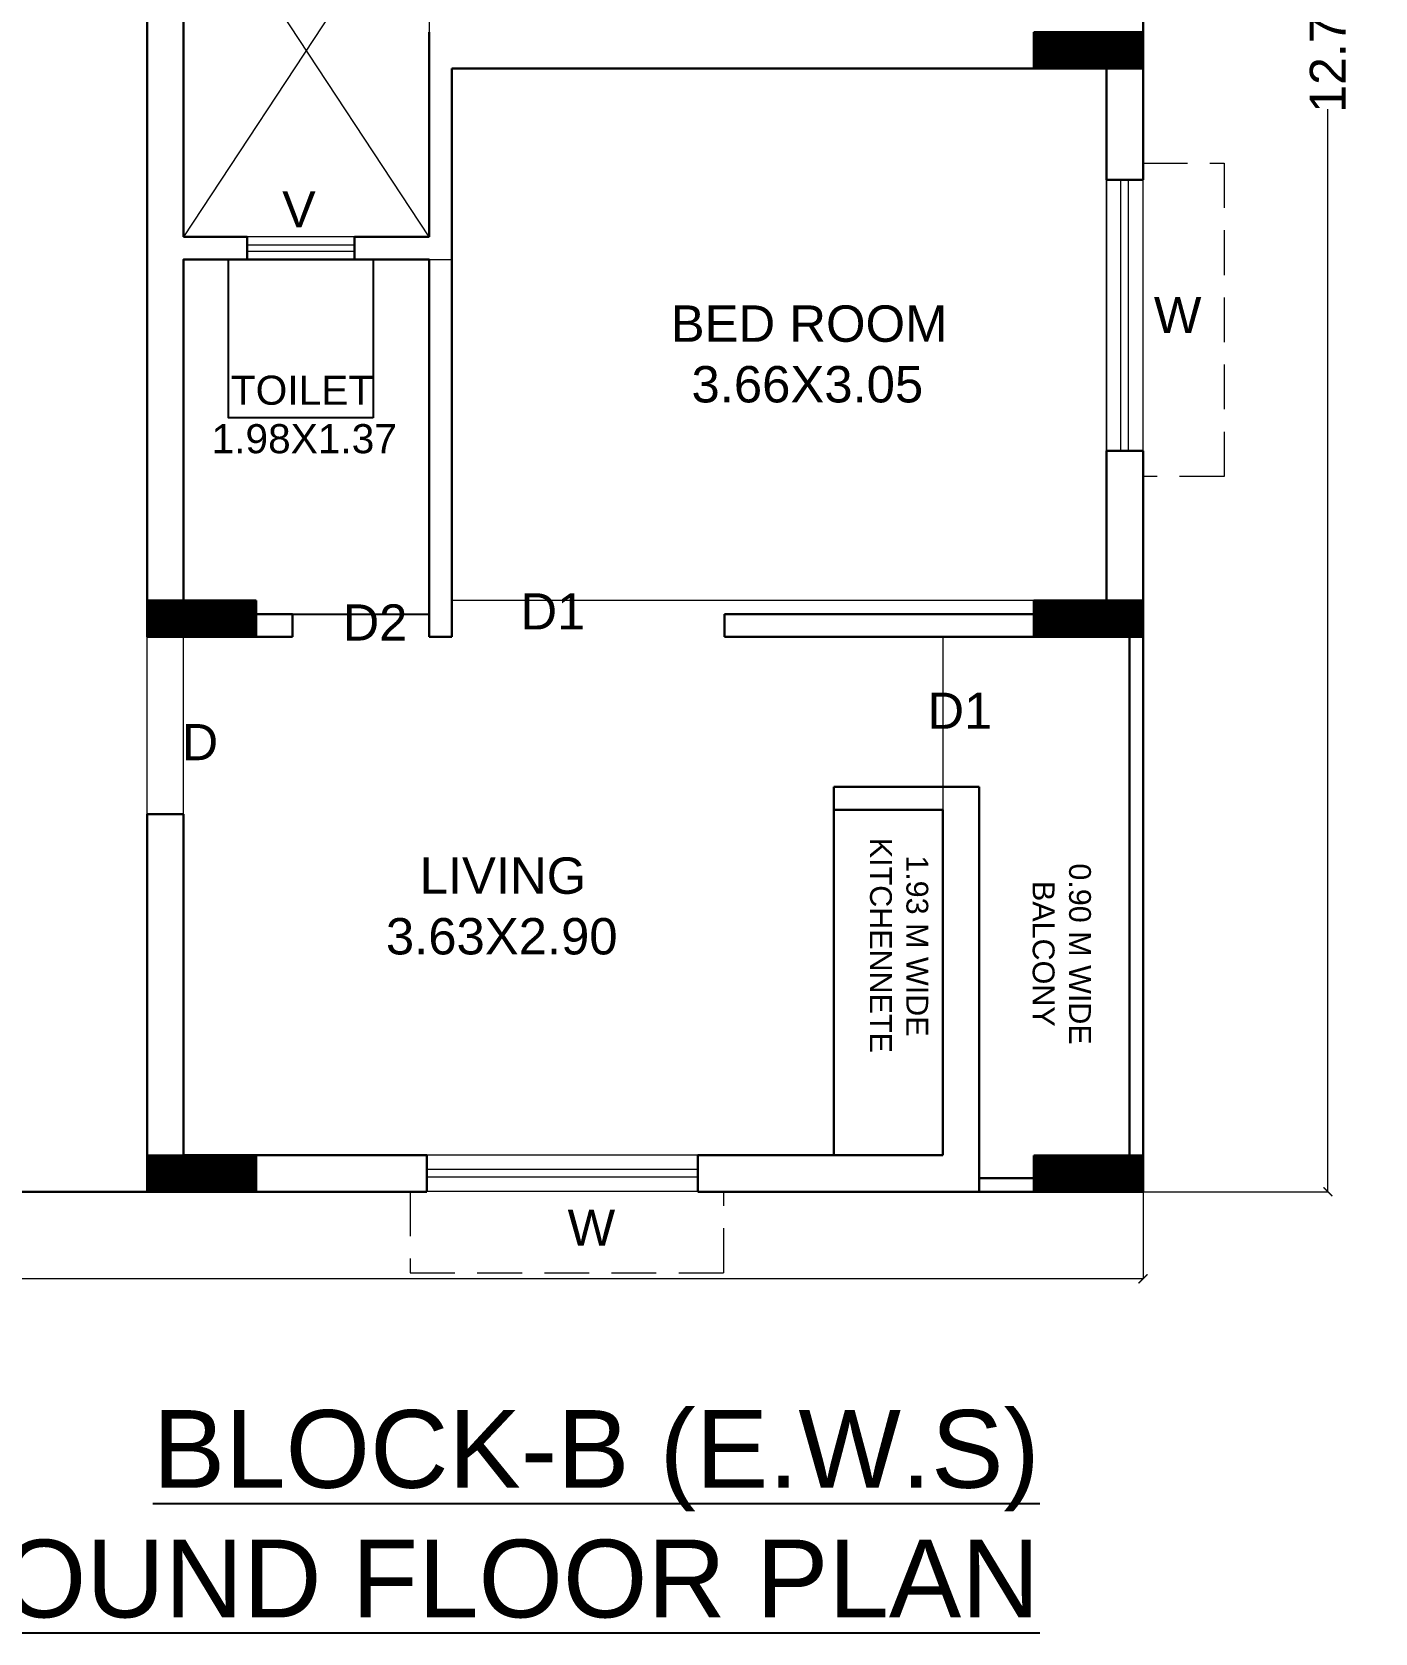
# Model space of a CAD drawing. Header units: metres. Extents: x 0 to 63445, y 32350 to 32804.
# Drawn here: x 63260.1 to 63267.6, y 32785.7 to 32794.64 of the extents above; entities that cross this region are included whole.
import ezdxf

# ---------------------------------------------------------------- set-up
doc = ezdxf.new("R2010")
doc.units = ezdxf.units.M
doc.header["$MEASUREMENT"] = 0
doc.header["$PDMODE"] = 34
doc.header["$PDSIZE"] = -10
for name, pattern in [('CONTINULUS', [0]), ('DASHED', [0.75, 0.5, -0.25]), ('DASHED2', [0.375, 0.25, -0.125])]:
    doc.linetypes.add(name, pattern=pattern)
doc.layers.get('0').update_dxf_attribs({"lineweight": 25})
doc.layers.add('BLK_2_FLR_0_BATH', color=3, linetype='Continuous', plot=False)
doc.layers.add('BLK_2_FLR_0_WATER_CLOSET', color=2, linetype='Continuous', plot=False)
for name, color, linetype, lineweight in [('BLK_2_FLR_0_BLT_UP_AREA_DEDUCT', 41, 'Continuous', 9), ('BLK_2_FLR_0_CARPET_AREA', 1, 'DASHED', 9), ('BLK_2_FLR_0_UNITFA', 7, 'Continuous', 0), ('COLUMN', 1, 'Continuous', 30), ('DIM', 56, 'Continuous', 20), ('hatch', 251, 'Continuous', 20), ('STEPS', 114, 'Continuous', 20), ('TEXT-2', 65, 'Continuous', 18), ('wall', 7, 'Continuous', 30), ('window', 154, 'Continuous', 9)]:
    doc.layers.add(name, color=color, linetype=linetype, lineweight=lineweight)
doc.layers.add('text', color=65, linetype='Continuous')
doc.styles.add('AutoDCRFont', font='arial.ttf')
doc.styles.get("Standard").update_dxf_attribs({"font": 'arial.ttf', "height": 0.4})
doc.styles.add('TNR', font='times.ttf', dxfattribs={"height": 0.5})
doc.dimstyles.new('ARCHANA', dxfattribs={"dimscale": 0, "dimtxt": 0.5, "dimasz": 0.5, "dimexe": 0, "dimexo": 0, "dimgap": 0, "dimtad": 0, "dimzin": 0, "dimdsep": 46, "dimtxsty": 'TNR', "dimblk": 'ARCHTICK', "dimcen": 0.09, "dimclrd": 36, "dimclre": 36, "dimclrt": 7, "dimadec": 0, "dimazin": 0, "dimtfac": 1, "dimtofl": 0, "dimtmove": 0, "dimatfit": 3, "dimldrblk": 'ARCHTICK', "dimfxl": 1, "dimfrac": 2, "dimtolj": 1, "dimtzin": 0, "dimlwd": -1, "dimlwe": -1, "dimarcsym": 0})

# ---------------------------------------------------------------- blocks, each defined once
blk = doc.blocks.new('A$C7D115503')
at = {"layer": 'COLUMN', "ltscale": 3}
h = blk.add_hatch(dxfattribs=at)
h.set_pattern_fill('ANSI31', color=256, style=0)
h.paths.add_polyline_path([(-14.36, -11.59), (-6.36, -11.59), (-6.36, 12.41), (-14.36, 12.41)])
at = {"layer": 'COLUMN', "ltscale": 0.05}
for p, q in [((-14.36, 12.41), (-6.36, 12.41)), ((-14.36, 12.41), (-14.36, -11.59)), ((-6.36, 12.41), (-6.36, -11.59)), ((-6.36, -11.59), (-14.36, -11.59))]:
    blk.add_line(p, q, dxfattribs=at)
blk = doc.blocks.new('_ArchTick')
at = {"color": 0, "linetype": 'ByBlock', "const_width": 0.15}
blk.add_lwpolyline([(-0.5, -0.5), (0.5, 0.5)], dxfattribs=at)
blk = doc.blocks.new('*D492')
at = {"layer": 'Defpoints', "color": 0, "ltscale": 3, "transparency": 16777216}
for p in [(0.8318, 32800.9139), (63266.3084, 32800.9139), (0, 32788.1627)]:
    blk.add_point(p, dxfattribs=at)
at = {"layer": 'DIM', "ltscale": 3, "transparency": 16777216}
for p, q in [((5.8318, 32800.9139), (0.8318, 32800.9139)), ((0.8318, 32800.9139), (0.8318, 32794.9328)), ((0.8318, 32788.1627), (0.8318, 32794.1437)), ((0, 32788.1627), (0.8318, 32788.1627))]:
    blk.add_line(p, q, dxfattribs=at)
at = {"layer": 'DIM', "ltscale": 3, "transparency": 16777216, "xscale": 0.05, "yscale": 0.05, "zscale": 0.05}
for p, rotation in [((0.8318, 32800.9139), 90), ((0.8318, 32788.1627), 270)]:
    blk.add_blockref('_ArchTick', p, dxfattribs=dict(at, rotation=rotation))
at = {"layer": 'DIM', "color": 7, "ltscale": 3, "transparency": 16777216, "insert": (0.8318, 32794.5383), "char_height": 0.4, "attachment_point": 5, "rotation": 90}
blk.add_mtext('\\A1;{\\H0.6x;12.75}', dxfattribs=at)
blk = doc.blocks.new('*D493')
at = {"layer": 'Defpoints', "color": 0, "ltscale": 3, "transparency": 16777216}
for p in [(63249.4132, 32788.1627), (63266.3084, 32788.1627), (63266.3084, 32787.6761)]:
    blk.add_point(p, dxfattribs=at)
at = {"layer": 'DIM', "ltscale": 3, "transparency": 16777216}
for p, q in [((63249.4132, 32788.1627), (63249.4132, 32787.6761)), ((63266.3084, 32788.1627), (63266.3084, 32787.6761)), ((63249.4132, 32787.6761), (63257.4512, 32787.6761)), ((63266.3084, 32787.6761), (63258.2704, 32787.6761))]:
    blk.add_line(p, q, dxfattribs=at)
at = {"layer": 'DIM', "ltscale": 3, "transparency": 16777216, "xscale": 0.05, "yscale": 0.05, "zscale": 0.05, "rotation": 180}
blk.add_blockref('_ArchTick', (63249.4132, 32787.6761), dxfattribs=at)
at = {"layer": 'DIM', "ltscale": 3, "transparency": 16777216, "xscale": 0.05, "yscale": 0.05, "zscale": 0.05}
blk.add_blockref('_ArchTick', (63266.3084, 32787.6761), dxfattribs=at)
at = {"layer": 'DIM', "color": 7, "ltscale": 3, "transparency": 16777216, "insert": (63257.8608, 32787.6761), "char_height": 0.4, "attachment_point": 5}
blk.add_mtext('\\A1;{\\H0.625x;16.90}', dxfattribs=at)
blk = doc.blocks.new('*D494')
at = {"layer": 'Defpoints', "color": 0, "ltscale": 3, "transparency": 16777216}
for p in [(63266.3084, 32800.9139), (63266.3084, 32788.1627), (63267.3416, 32788.1627)]:
    blk.add_point(p, dxfattribs=at)
at = {"layer": 'DIM', "ltscale": 3, "transparency": 16777216}
for p, q in [((63266.3084, 32800.9139), (63267.3416, 32800.9139)), ((63267.3416, 32800.9139), (63267.3416, 32794.8671)), ((63267.3416, 32788.1627), (63267.3416, 32794.2095)), ((63266.3084, 32788.1627), (63267.3416, 32788.1627))]:
    blk.add_line(p, q, dxfattribs=at)
at = {"layer": 'DIM', "ltscale": 3, "transparency": 16777216, "xscale": 0.05, "yscale": 0.05, "zscale": 0.05}
for p, rotation in [((63267.3416, 32800.9139), 90), ((63267.3416, 32788.1627), 270)]:
    blk.add_blockref('_ArchTick', p, dxfattribs=dict(at, rotation=rotation))
at = {"layer": 'DIM', "color": 7, "ltscale": 3, "transparency": 16777216, "insert": (63267.3416, 32794.5383), "char_height": 0.4, "attachment_point": 5, "rotation": 90}
blk.add_mtext('\\A1;{\\H0.5x;12.75}', dxfattribs=at)

msp = doc.modelspace()

# ---------------------------------------------------------------- linework, layer by layer
at = {"layer": 'BLK_2_FLR_0_BATH', "color": 3, "ltscale": 0.5}
msp.add_lwpolyline([(63260.9488, 32791.3886), (63262.3204, 32791.3886), (63262.3204, 32793.3698), (63260.9488, 32793.3698)], close=True, dxfattribs=at)
at = {"layer": 'BLK_2_FLR_0_BLT_UP_AREA_DEDUCT', "color": 20}
msp.add_lwpolyline([(63262.3204, 32793.4968), (63260.9488, 32793.4968), (63260.9488, 32795.5797), (63262.3204, 32795.5797)], close=True, dxfattribs=at)
at = {"layer": 'BLK_2_FLR_0_CARPET_AREA', "color": 20, "linetype": 'CONTINULUS', "ltscale": 0.5}
msp.add_lwpolyline([(63262.4474, 32794.4367), (63266.1052, 32794.4367), (63266.1052, 32791.4648), (63262.4474, 32791.4648)], close=True, dxfattribs=at)
at = {"layer": 'BLK_2_FLR_0_UNITFA', "color": 1, "ltscale": 0.5}
msp.add_lwpolyline([(63262.4474, 32794.4367), (63266.1052, 32794.4367), (63266.1052, 32791.4648), (63266.1052, 32791.2616), (63265.1907, 32791.2616), (63265.1907, 32788.3659), (63260.9488, 32788.3659), (63260.9488, 32793.3698), (63262.4474, 32793.3698), (63262.4474, 32794.4367)], dxfattribs=at)
at = {"layer": 'BLK_2_FLR_0_WATER_CLOSET', "color": 3}
msp.add_lwpolyline([(63262.0081, 32792.4849), (63261.1995, 32792.4849), (63261.1995, 32793.3698), (63262.0081, 32793.3698)], close=True, dxfattribs=at)
at = {"layer": 'hatch', "ltscale": 0.05}
for p, q in [((63262.3204, 32793.4968), (63260.9488, 32795.5797)), ((63262.3204, 32795.5797), (63260.9488, 32793.4968))]:
    msp.add_line(p, q, dxfattribs=at)
at = {"layer": 'STEPS'}
msp.add_line((63260.7456, 32790.2709), (63260.7456, 32791.2616), dxfattribs=at)
at = {"layer": 'wall'}
for p, q in [((63260.7456, 32791.2616), (63260.7456, 32797.815)), ((63260.9488, 32795.5797), (63260.9488, 32793.4968)), ((63266.3084, 32793.8146), (63266.3084, 32795.47)), ((63262.3204, 32793.4968), (63262.3204, 32794.6399)), ((63262.4474, 32791.2616), (63262.4474, 32794.4367)), ((63262.4474, 32794.4367), (63266.1052, 32794.4367)), ((63262.4474, 32794.4367), (63266.1052, 32794.4367)), ((63266.1052, 32794.4367), (63266.1052, 32793.8146)), ((63260.9488, 32793.4968), (63261.3035, 32793.4968)), ((63261.9035, 32793.4968), (63262.3204, 32793.4968)), ((63260.9488, 32793.3698), (63261.3035, 32793.3698)), ((63260.9488, 32791.3886), (63260.9488, 32793.3698)), ((63261.9035, 32793.3698), (63262.3204, 32793.3698)), ((63262.3204, 32791.2616), (63262.3204, 32793.3698)), ((63266.1052, 32792.3), (63266.1052, 32791.3886)), ((63266.3084, 32791.2616), (63266.3084, 32792.3)), ((63260.9488, 32791.3886), (63261.5584, 32791.3886)), ((63261.5584, 32791.2616), (63261.5584, 32791.3886)), ((63263.9715, 32791.3886), (63266.1052, 32791.3886)), ((63263.9715, 32791.2616), (63263.9715, 32791.3886)), ((63260.7456, 32791.2616), (63261.5584, 32791.2616)), ((63262.3204, 32791.2616), (63262.4474, 32791.2616)), ((63263.9715, 32791.2616), (63266.3084, 32791.2616)), ((63266.2322, 32791.2616), (63266.2322, 32788.2389)), ((63266.3084, 32791.2616), (63266.3084, 32788.1627)), ((63264.5811, 32790.4233), (63265.3939, 32790.4233)), ((63264.5811, 32790.2963), (63264.5811, 32790.4233)), ((63265.3939, 32790.4233), (63265.3939, 32788.1627)), ((63260.7456, 32790.2709), (63260.9488, 32790.2709)), ((63260.7456, 32788.1627), (63260.7456, 32790.2709)), ((63260.9488, 32788.3659), (63260.9488, 32790.2709)), ((63264.5811, 32790.2963), (63265.1907, 32790.2963)), ((63264.5811, 32790.2963), (63264.5811, 32788.3659)), ((63265.1907, 32790.2963), (63265.1907, 32788.3659)), ((63260.9488, 32788.3659), (63262.3079, 32788.3659)), ((63263.8225, 32788.3659), (63265.1907, 32788.3659)), ((63266.2322, 32788.2389), (63265.3939, 32788.2389)), ((63262.3079, 32788.1627), (63260.7456, 32788.1627)), ((63265.3939, 32788.1627), (63263.8225, 32788.1627)), ((63266.3084, 32788.1627), (63265.3939, 32788.1627))]:
    msp.add_line(p, q, dxfattribs=at)
at = {"layer": 'wall', "ltscale": 3}
for p, q in [((63266.1052, 32793.8146), (63266.3084, 32793.8146)), ((63261.9035, 32793.3698), (63261.9035, 32793.4968)), ((63266.1052, 32792.3), (63266.3084, 32792.3)), ((63262.3079, 32788.3659), (63262.3079, 32788.1627)), ((63263.8225, 32788.3659), (63263.8225, 32788.1627))]:
    msp.add_line(p, q, dxfattribs=at)
at = {"layer": 'wall', "ltscale": 0.5}
for p, q in [((63261.3035, 32793.4968), (63261.3035, 32793.3698)), ((63259.0655, 32788.1627), (63260.7456, 32788.1627))]:
    msp.add_line(p, q, dxfattribs=at)
at = {"layer": 'window'}
for p, q in [((63266.1052, 32792.3), (63266.1052, 32793.8146)), ((63266.1846, 32792.3), (63266.1846, 32793.8146)), ((63266.2277, 32792.3), (63266.2277, 32793.8146)), ((63266.3084, 32792.3), (63266.3084, 32793.8146)), ((63261.3041, 32793.3698), (63261.3035, 32793.3698)), ((63263.8225, 32788.3659), (63262.3079, 32788.3659)), ((63263.8225, 32788.2864), (63262.3079, 32788.2864)), ((63263.8225, 32788.2434), (63262.3079, 32788.2434)), ((63263.8225, 32788.1639), (63262.3079, 32788.1639))]:
    msp.add_line(p, q, dxfattribs=at)
at = {"layer": 'window', "ltscale": 0.5}
for p, q in [((63261.9035, 32793.4968), (63261.3041, 32793.4968)), ((63261.9035, 32793.4968), (63261.9041, 32793.4968)), ((63261.9041, 32793.4968), (63261.9035, 32793.4968)), ((63261.9035, 32793.4501), (63261.3041, 32793.4501)), ((63261.3041, 32793.4166), (63261.9035, 32793.4166)), ((63261.3041, 32793.3698), (63261.9035, 32793.3698)), ((63261.9041, 32793.3698), (63261.9035, 32793.3698)), ((63261.9035, 32793.3698), (63261.9041, 32793.3698))]:
    msp.add_line(p, q, dxfattribs=at)
at = {"layer": 'window', "color": 8, "linetype": 'DASHED2'}
for points in [[(63266.3071, 32793.9077), (63266.7615, 32793.9077), (63266.7615, 32792.1565), (63266.3071, 32792.1565)], [(63262.2148, 32788.1639), (63262.2148, 32787.7096), (63263.966, 32787.7096), (63263.966, 32788.1639)]]:
    msp.add_lwpolyline(points, dxfattribs=at)

# ---------------------------------------------------------------- block references
at = {"layer": 'COLUMN', "ltscale": 0.05, "xscale": -0.025400733691282, "yscale": 0.025400733691282, "zscale": 0.025400733691282, "rotation": 90}
for p in [(63266.0141, 32794.275), (63261.0609, 32791.1), (63266.0141, 32791.1), (63261.0609, 32788.0011), (63266.0141, 32788.0011)]:
    msp.add_blockref('A$C7D115503', p, dxfattribs=at)

# ---------------------------------------------------------------- texts
at = {"layer": 'text'}
for s, insert, char_height, width, attachment_point in [('\\pi1.76315;BED ROOM\\P\\pi1.87931;3.66X3.05', (63261.907, 32792.5681), 0.203206, 5.029694, 7), ('\\pi1.61933;TOILET\\P\\pi1.51165;1.98X1.37', (63259.5938, 32792.2849), 0.162565, 4.023756, 7), ('D2', (63262.1989, 32791.2411), 0.20194, 0.534981, 9), ('D1', (63263.1925, 32791.3032), 0.20194, 0.534981, 9), ('D1', (63265.4658, 32790.7482), 0.20194, 0.534981, 9), ('D', (63261.1425, 32790.5728), 0.2019, 0.534981, 9), ('\\pi2.06872;LIVING\\P\\pi1.88042;3.63X2.90', (63260.1988, 32789.485), 0.203206, 5.029694, 7), ('{\\LBLOCK-B (E.W.S)\\PGROUND FLOOR PLAN}', (63265.7312, 32785.7788), 0.434262, 16.316506, 9)]:
    msp.add_mtext(s, dxfattribs=dict(at, insert=insert, char_height=char_height, width=width, attachment_point=attachment_point))
at = {"layer": 'text', "char_height": 0.121924, "width": 3.795079, "attachment_point": 1, "rotation": 270}
for s, insert in [('\\pi1.40502;1.93 M WIDE\\P\\pi1.30742;KITCHENNETE', (63265.1086, 32791.447)), ('\\pi1.39928;0.90 M WIDE\\P\\pi1.49742;BALCONY', (63266.0174, 32791.3958))]:
    msp.add_mtext(s, dxfattribs=dict(at, insert=insert))
at = {"layer": 'TEXT-2', "char_height": 0.2019, "width": 0.182701, "style": 'AutoDCRFont'}
for s, insert, attachment_point in [('V', (63261.4995, 32793.549), 7), ('W', (63266.3687, 32792.9589), 7), ('W', (63263.3602, 32787.8609), 9)]:
    msp.add_mtext(s, dxfattribs=dict(at, insert=insert, attachment_point=attachment_point))

# ---------------------------------------------------------------- dimensions: what is measured, and where the dimension line sits
at = {"layer": 'DIM', "ltscale": 3}
for base, p1, p2, text, picture, middle in [((0.8318, 32800.9139), (0, 32788.1627), (63266.3084, 32800.9139), '{\\H0.6x;<>}', '*D492', (0.8318, 32794.5383)), ((63267.3416, 32788.1627), (63266.3084, 32800.9139), (63266.3084, 32788.1627), '{\\H0.5x;<>}', '*D494', (63267.3416, 32794.5383))]:
    dim = msp.add_linear_dim(base=base, p1=p1, p2=p2, angle=90, text=text, dimstyle='ARCHANA', override={"dimscale": 1, "dimtxt": 0.278, "dimasz": 0.05, "dimtxsty": 'Standard', "dimclrd": 256, "dimclre": 256, "dimfxl": 5, "dimfxlon": 1, "dimarcsym": 1}, dxfattribs=at)
    dim.commit()
    dim.dimension.update_dxf_attribs({"geometry": picture, "text_midpoint": middle})
dim = msp.add_linear_dim(base=(63266.3084, 32787.6761), p1=(63249.4132, 32788.1627), p2=(63266.3084, 32788.1627), text='{\\H0.625x;<>}', dimstyle='ARCHANA', override={"dimscale": 1, "dimtxt": 0.278, "dimasz": 0.05, "dimtxsty": 'Standard', "dimclrd": 256, "dimclre": 256, "dimfxl": 5, "dimfxlon": 1, "dimarcsym": 1}, dxfattribs=at)
dim.commit()
dim.dimension.update_dxf_attribs({"geometry": '*D493', "text_midpoint": (63257.8608, 32787.6761)})

doc.saveas('drawing.dxf')
